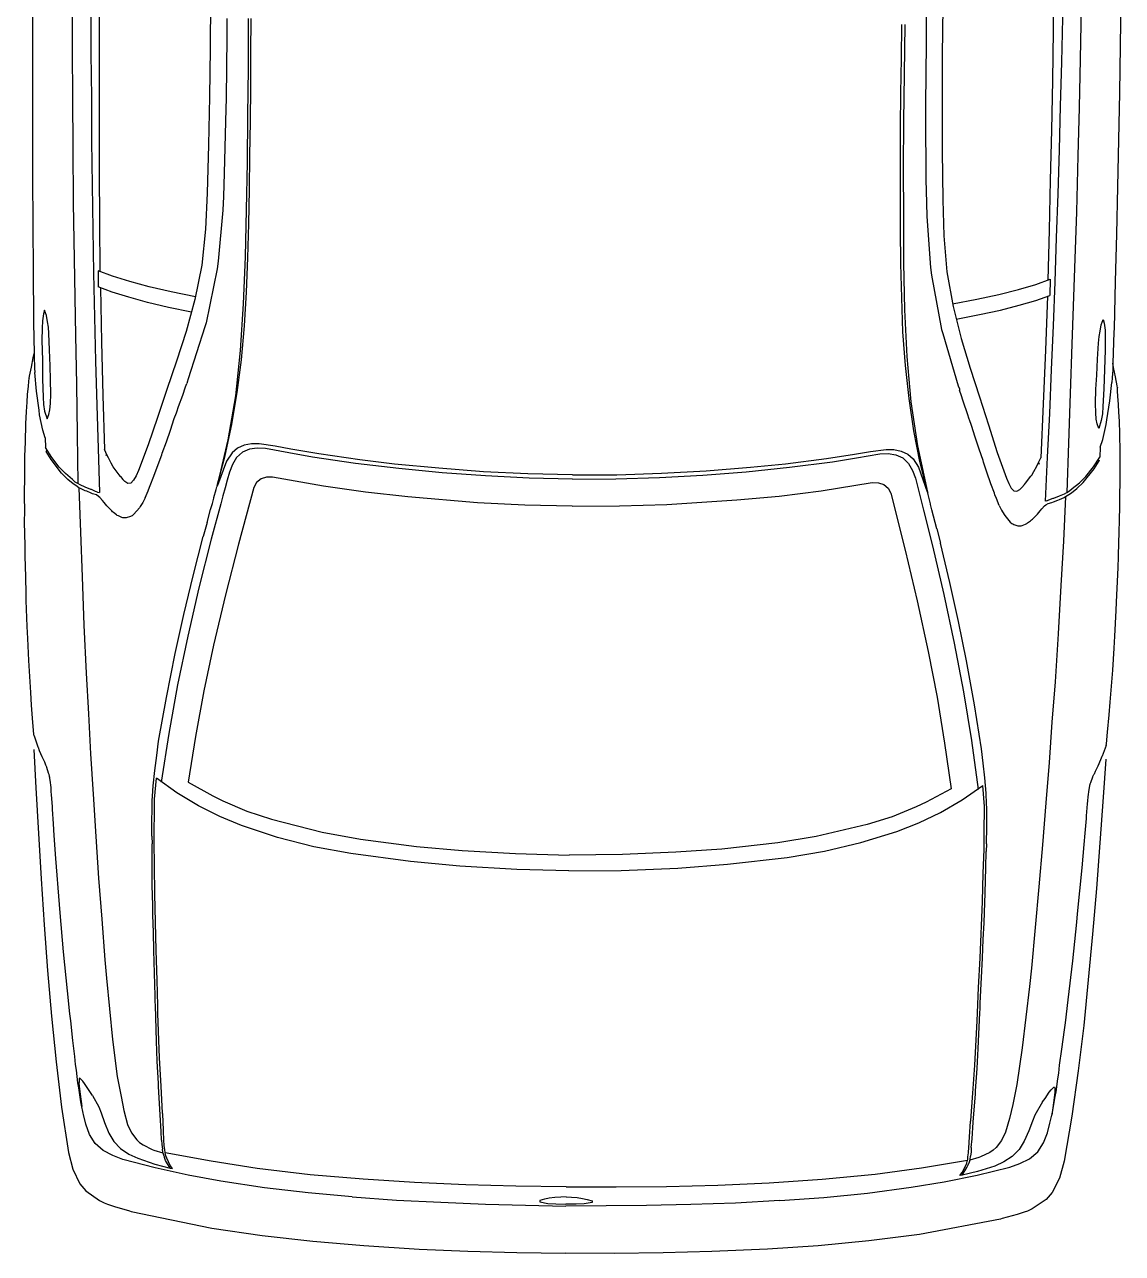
# Model space of a CAD drawing. Header units: inches. Extents: x 13 to 261, y -112 to -47.
# Drawn here: x 245.249 to 247.098, y -69.312 to -67.242 of the extents above; entities that cross this region are included whole.
import ezdxf

# ---------------------------------------------------------------- set-up
doc = ezdxf.new("R2010")
doc.units = ezdxf.units.IN
doc.header["$MEASUREMENT"] = 0

msp = doc.modelspace()

# ---------------------------------------------------------------- linework, layer by layer
at = {"linetype": 'Continuous'}
for p, q in [((245.2638, -67.7378), (245.2637, -67.7438)), ((245.2637, -67.7438), (245.2637, -67.7443)), ((245.2637, -67.7438), (245.2647, -67.7958)), ((247.0837, -67.7541), (247.0836, -67.7601)), ((247.0836, -67.7601), (247.0817, -67.8121)), ((247.0836, -67.7601), (247.0836, -67.7606)), ((245.5223, -67.8446), (245.5218, -67.8466)), ((246.8233, -67.8563), (246.8237, -67.8583)), ((245.2834, -67.9379), (245.2838, -67.9545)), ((247.0604, -67.9538), (247.0597, -67.9704)), ((245.3867, -67.9654), (245.3857, -67.9684)), ((245.5886, -67.9772), (245.5738, -68.0181)), ((246.9567, -67.9795), (246.9576, -67.9825)), ((245.4099, -68.0031), (245.4143, -68.0082)), ((246.7546, -67.9877), (246.7687, -68.0288)), ((245.5676, -68.0385), (245.5712, -68.0251)), ((245.5712, -68.0251), (245.5722, -68.0206)), ((245.5728, -68.0186), (245.5722, -68.0206)), ((245.5738, -68.0181), (245.5728, -68.0186)), ((246.9328, -68.0168), (246.9283, -68.0217)), ((245.3716, -68.0298), (245.3746, -68.0303)), ((245.5676, -68.0395), (245.5676, -68.0385)), ((246.7687, -68.0288), (246.7697, -68.0293)), ((246.7697, -68.0293), (246.7702, -68.0313)), ((246.7711, -68.0358), (246.7702, -68.0313)), ((246.7745, -68.0493), (246.7711, -68.0358)), ((246.9706, -68.0441), (246.9676, -68.0446)), ((245.3869, -68.0524), (245.3825, -68.0469)), ((246.7745, -68.0503), (246.7745, -68.0493)), ((246.9549, -68.0665), (246.9594, -68.061)), ((245.5562, -68.0804), (245.5495, -68.1044)), ((246.7852, -68.0914), (246.7914, -68.1155)), ((245.2643, -68.4629), (245.2677, -68.5274)), ((247.0702, -68.479), (247.0656, -68.5435)), ((245.463, -68.6091), (245.4632, -68.5806)), ((246.8689, -68.6217), (246.8692, -68.5932)), ((245.463, -68.6091), (245.4634, -68.6221)), ((246.8689, -68.6217), (246.8683, -68.6347)), ((245.4794, -69.1208), (245.4794, -69.1218)), ((245.4798, -69.1283), (245.4808, -69.1358)), ((246.8428, -69.1405), (246.8417, -69.148)), ((246.8433, -69.133), (246.8433, -69.134)), ((245.494, -69.1679), (245.498, -69.1685)), ((246.8279, -69.1799), (246.8239, -69.1803)), ((245.4253, -69.2398), (245.4283, -69.2408)), ((246.8953, -69.253), (246.8923, -69.2539))]:
    msp.add_line(p, q, dxfattribs=at)
for points in [[(246.832, -66.4283), (246.8295, -66.4353), (246.8295, -66.4358), (246.8212, -66.4597), (246.8151, -66.4786), (246.8125, -66.4881), (246.8011, -66.53), (246.8006, -66.5325), (246.7959, -66.555), (246.7847, -66.6319), (246.7836, -66.6474), (246.7819, -66.6699), (246.7807, -66.6893), (246.7766, -66.7578), (246.7739, -66.8293), (246.7717, -66.9148), (246.7699, -66.9998), (246.7698, -67.0153), (246.7684, -67.1083), (246.7677, -67.1962), (246.7672, -67.2422)], [(245.2639, -66.9338), (245.2639, -66.9368), (245.2632, -67.0183), (245.263, -67.0998), (245.2622, -67.1818), (245.262, -67.2613), (245.2618, -67.3408), (245.2621, -67.4198), (245.2619, -67.4993), (245.2622, -67.5788), (245.263, -67.6583), (245.2638, -67.7378)], [(247.0979, -66.9502), (247.0978, -66.9532), (247.0971, -67.0347), (247.0959, -67.1162), (247.0952, -67.1982), (247.0939, -67.2777), (247.0927, -67.3572), (247.091, -67.4362), (247.0898, -67.5156), (247.0881, -67.5951), (247.0859, -67.6746), (247.0837, -67.7541)], [(245.3285, -66.9869), (245.3284, -67.1089), (245.3286, -67.1969), (245.3288, -67.2849), (245.3291, -67.3664), (245.3298, -67.4479), (245.3305, -67.5424), (245.3322, -67.6374), (245.3345, -67.7655), (245.3358, -67.8485), (245.337, -67.932), (245.3383, -68.015)], [(245.3599, -66.9951), (245.3597, -67.0691), (245.3601, -67.1427), (245.3599, -67.2167), (245.3603, -67.2907), (245.3611, -67.3647), (245.3614, -67.4387), (245.3623, -67.5127), (245.3636, -67.5867), (245.3649, -67.6607), (245.3663, -67.7347), (245.3681, -67.8088), (245.37, -67.8828), (245.3723, -67.9563), (245.3746, -68.0303)], [(247.0008, -67.0098), (246.9997, -67.0838), (246.998, -67.1573), (246.9969, -67.2313), (246.9952, -67.3053), (246.993, -67.3793), (246.9914, -67.4533), (246.9892, -67.5272), (246.9865, -67.6012), (246.9839, -67.6752), (246.9812, -67.7492), (246.9781, -67.8232), (246.9749, -67.8971), (246.9712, -67.9706), (246.9676, -68.0446)], [(247.0324, -67.0021), (247.0303, -67.1241), (247.0285, -67.2121), (247.0267, -67.3001), (247.025, -67.3816), (247.0228, -67.463), (247.0204, -67.5575), (247.0171, -67.6525), (247.0124, -67.7805), (247.0097, -67.8634), (247.007, -67.9469), (247.0042, -68.0299)], [(245.376, -67.6583), (245.3752, -67.5743), (245.375, -67.4898), (245.3747, -67.4058), (245.3745, -67.3218), (245.3747, -67.2378), (245.3755, -67.1538), (245.3762, -67.0698)], [(246.9729, -67.6726), (246.9752, -67.5886), (246.9769, -67.5041), (246.9787, -67.4201), (246.9804, -67.3362), (246.9817, -67.2522), (246.9824, -67.1682), (246.9832, -67.0842)], [(245.5623, -67.12), (245.5616, -67.201), (245.5613, -67.2825), (245.5601, -67.3635), (245.5584, -67.4444), (245.5562, -67.5259)], [(246.7962, -67.131), (246.7955, -67.212), (246.7943, -67.2935), (246.7941, -67.3745), (246.7943, -67.4555), (246.7951, -67.537)], [(245.5893, -67.2317), (245.589, -67.2622), (245.589, -67.2627), (245.5881, -67.3667), (245.5874, -67.3842), (245.585, -67.4922), (245.5836, -67.5317), (245.5824, -67.5547), (245.5746, -67.6406), (245.573, -67.6536), (245.5542, -67.7444), (245.5521, -67.7514), (245.5244, -67.8387), (245.5223, -67.8441), (245.5223, -67.8446)], [(245.6253, -67.232), (245.625, -67.3155), (245.6243, -67.395), (245.6236, -67.4745), (245.6219, -67.554), (245.6202, -67.6335), (245.617, -67.7125), (245.6118, -67.7909), (245.6036, -67.8674), (245.5909, -67.9413), (245.5728, -68.0186), (245.5867, -67.9677), (245.5977, -67.9158), (245.6067, -67.8619), (245.6137, -67.8065), (245.6192, -67.7495), (245.6222, -67.6925), (245.6247, -67.635), (245.6262, -67.5776), (245.6272, -67.5201), (245.6282, -67.4626), (245.6292, -67.4051), (245.6298, -67.3476), (245.6298, -67.2896), (245.6303, -67.2321)], [(246.7312, -67.2419), (246.73, -67.3254), (246.7293, -67.4049), (246.7286, -67.4844), (246.7289, -67.5639), (246.7292, -67.6434), (246.7309, -67.7224), (246.7347, -67.801), (246.7416, -67.8775), (246.7529, -67.9516), (246.7697, -68.0293), (246.7567, -67.9782), (246.7466, -67.9261), (246.7386, -67.872), (246.7326, -67.8165), (246.7281, -67.7594), (246.7261, -67.7024), (246.7246, -67.6449), (246.7242, -67.5874), (246.7242, -67.5299), (246.7242, -67.4724), (246.7242, -67.4149), (246.7247, -67.3574), (246.7257, -67.2994), (246.7262, -67.2419)], [(246.7672, -67.2422), (246.767, -67.2727), (246.767, -67.2732), (246.766, -67.3772), (246.7664, -67.3947), (246.7669, -67.5028), (246.7676, -67.5423), (246.7684, -67.5653), (246.7746, -67.6513), (246.776, -67.6643), (246.7932, -67.7555), (246.7951, -67.7625), (246.8213, -67.8503), (246.8233, -67.8558), (246.8233, -67.8563)], [(245.5562, -67.5259), (245.5531, -67.5869), (245.5471, -67.6473), (245.5356, -67.7052), (245.5206, -67.7591), (245.5046, -67.809), (245.4882, -67.8568), (245.4723, -67.9037), (245.4569, -67.9501), (245.4405, -67.9929), (245.4364, -68.0019), (245.4323, -68.0093), (245.4273, -68.0143), (245.4223, -68.0147), (245.4173, -68.0117), (245.4143, -68.0082)], [(246.7951, -67.537), (246.7971, -67.598), (246.802, -67.6586), (246.8125, -67.7167), (246.8265, -67.7708), (246.8416, -67.8209), (246.8571, -67.8691), (246.8722, -67.9162), (246.8868, -67.9628), (246.9024, -68.006), (246.9063, -68.015), (246.9103, -68.0226), (246.9152, -68.0276), (246.9202, -68.0281), (246.9252, -68.0252), (246.9283, -68.0217)], [(245.5366, -67.7008), (245.4957, -67.6924), (245.4587, -67.6836), (245.4258, -67.6748), (245.3969, -67.666), (245.3725, -67.6568), (245.3727, -67.6838)], [(246.8115, -67.7122), (246.8526, -67.7045), (246.8897, -67.6964), (246.9228, -67.6882), (246.9518, -67.6799), (246.9764, -67.6711), (246.9757, -67.6981)], [(245.5299, -67.7267), (245.4909, -67.7183), (245.4555, -67.71), (245.4241, -67.7013), (245.3962, -67.693), (245.3727, -67.6838)], [(245.3767, -67.6853), (245.3784, -67.7763), (245.3806, -67.8669), (245.3833, -67.9579)], [(246.8178, -67.7382), (246.8569, -67.7306), (246.8925, -67.7229), (246.924, -67.7147), (246.9521, -67.7069), (246.9757, -67.6981)], [(246.9717, -67.6996), (246.9684, -67.7906), (246.9645, -67.881), (246.9602, -67.972)], [(245.2822, -67.7231), (245.2803, -67.729), (245.2787, -67.741), (245.2781, -67.7534), (245.2779, -67.7744), (245.2786, -67.807), (245.2788, -67.8395), (245.2801, -67.8695), (245.2805, -67.882), (245.2824, -67.893), (245.2864, -67.9062)], [(245.2864, -67.9062), (245.2893, -67.8986), (245.2909, -67.8911), (245.292, -67.8801), (245.2926, -67.8646), (245.2923, -67.8406), (245.2916, -67.8166), (245.2908, -67.7896), (245.2895, -67.7625), (245.2886, -67.7515), (245.2872, -67.7425), (245.2853, -67.732), (245.2822, -67.7231)], [(247.058, -67.9221), (247.0552, -67.9144), (247.0538, -67.9068), (247.0529, -67.8958), (247.0526, -67.8803), (247.0533, -67.8563), (247.0545, -67.8323), (247.0557, -67.8054), (247.0575, -67.7784), (247.0586, -67.7674), (247.0601, -67.7584), (247.0622, -67.7479), (247.0655, -67.739)], [(247.0655, -67.739), (247.0673, -67.745), (247.0687, -67.757), (247.069, -67.7695), (247.0689, -67.7905), (247.0676, -67.823), (247.0668, -67.8555), (247.065, -67.8854), (247.0644, -67.8979), (247.0623, -67.9089), (247.058, -67.9221)], [(245.3345, -67.7655), (245.3358, -67.8485), (245.337, -67.932), (245.3383, -68.015)], [(245.2564, -67.8368), (245.2564, -67.8373), (245.2569, -67.8343), (245.26, -67.8188), (245.2632, -67.8033), (245.2647, -67.7958)], [(245.2647, -67.7958), (245.2647, -67.7983), (245.2647, -67.8013), (245.2647, -67.8048), (245.2646, -67.8078), (245.2651, -67.8133), (245.2655, -67.8208), (245.2659, -67.8283)], [(247.0124, -67.7805), (247.0097, -67.8634), (247.007, -67.9469), (247.0042, -68.0299)], [(247.0817, -67.8121), (247.0816, -67.8146), (247.0816, -67.8176), (247.0816, -67.8211), (247.0816, -67.8241), (247.081, -67.8296), (247.0804, -67.8371), (247.0799, -67.8446)], [(247.0893, -67.8532), (247.0893, -67.8537), (247.0888, -67.8506), (247.086, -67.8351), (247.0831, -67.8196), (247.0817, -67.8121)], [(245.2645, -68.4399), (245.264, -68.4373), (245.2627, -68.4173), (245.2604, -68.3883), (245.2591, -68.3668), (245.2556, -68.3128), (245.2539, -68.2758), (245.2531, -68.2557), (245.2515, -68.2122), (245.2511, -68.1982), (245.2501, -68.1517), (245.2497, -68.1402), (245.2493, -68.1222), (245.249, -68.0967), (245.2487, -68.0827), (245.2489, -68.0582), (245.2486, -68.0397), (245.2487, -68.0252), (245.2488, -68.0112), (245.2489, -68.0027), (245.249, -67.9907), (245.2491, -67.9787), (245.2492, -67.9687), (245.2499, -67.9452), (245.2507, -67.9147), (245.2519, -67.8937), (245.253, -67.8782), (245.2536, -67.8652), (245.2552, -67.8512), (245.2558, -67.8433), (245.2564, -67.8373)], [(245.2834, -67.9379), (245.2791, -67.925), (245.2738, -67.8994), (245.2729, -67.8914), (245.2687, -67.8594), (245.2659, -67.8283)], [(245.5049, -67.8945), (245.5079, -67.8855), (245.5151, -67.8661), (245.5197, -67.8521), (245.5218, -67.8466)], [(246.8398, -67.9064), (246.8369, -67.8974), (246.8301, -67.8778), (246.8257, -67.8638), (246.8237, -67.8583)], [(247.0604, -67.9538), (247.065, -67.9409), (247.0707, -67.9155), (247.0718, -67.9075), (247.0766, -67.8755), (247.0799, -67.8446)], [(247.0704, -68.456), (247.0709, -68.4535), (247.0726, -68.4335), (247.0754, -68.4046), (247.0771, -68.3831), (247.0815, -68.3291), (247.0839, -68.2921), (247.085, -68.2721), (247.0874, -68.2287), (247.0881, -68.2147), (247.09, -68.1682), (247.0906, -68.1567), (247.0912, -68.1387), (247.092, -68.1132), (247.0926, -68.0992), (247.0928, -68.0747), (247.0935, -68.0562), (247.0936, -68.0417), (247.0937, -68.0277), (247.0938, -68.0192), (247.0939, -68.0072), (247.094, -67.9952), (247.0941, -67.9852), (247.0938, -67.9617), (247.0936, -67.9312), (247.0928, -67.9102), (247.0919, -67.8947), (247.0915, -67.8817), (247.0902, -67.8677), (247.0897, -67.8597), (247.0893, -67.8537)], [(245.4516, -68.039), (245.4567, -68.0276), (245.4592, -68.0211), (245.4602, -68.0186), (245.4664, -68.0026), (245.4736, -67.9832), (245.4797, -67.9668), (245.4802, -67.9638), (245.4874, -67.9448), (245.4941, -67.9249), (245.5008, -67.9054), (245.5043, -67.896), (245.5049, -67.8945)], [(246.8905, -68.0519), (246.8856, -68.0403), (246.8832, -68.0338), (246.8822, -68.0313), (246.8763, -68.0153), (246.8695, -67.9957), (246.8637, -67.9791), (246.8632, -67.9761), (246.8564, -67.9571), (246.85, -67.937), (246.8437, -67.9175), (246.8403, -67.9079), (246.8398, -67.9064)], [(245.3612, -68.0252), (245.3602, -68.0252), (245.3507, -68.0211), (245.3423, -68.0175), (245.3383, -68.015), (245.3338, -68.0125), (245.3293, -68.0084), (245.3174, -67.9983), (245.3075, -67.9882), (245.307, -67.9877), (245.2942, -67.9711), (245.2838, -67.9545)], [(245.2863, -67.959), (245.2848, -67.9605), (245.2848, -67.961)], [(245.4516, -68.039), (245.4475, -68.047), (245.4434, -68.0539), (245.4419, -68.0559), (245.4328, -68.0668), (245.4298, -68.0693), (245.4283, -68.0698), (245.4268, -68.0708), (245.4198, -68.0727), (245.4143, -68.0727), (245.4123, -68.0722), (245.4068, -68.0696), (245.4048, -68.0686), (245.4033, -68.0676), (245.3983, -68.064), (245.3969, -68.0625), (245.3954, -68.061), (245.3869, -68.0524), (245.3825, -68.0469), (245.38, -68.0434), (245.3756, -68.0383), (245.3731, -68.0368), (245.3696, -68.0343), (245.3631, -68.0322), (245.3606, -68.0312), (245.3532, -68.0281), (245.3507, -68.0271), (245.3427, -68.0235), (245.3402, -68.022), (245.3347, -68.0185), (245.3303, -68.0154), (245.3213, -68.0083), (245.3109, -67.9977), (245.2931, -67.9746), (245.2848, -67.961)], [(245.4099, -68.0031), (245.4099, -68.0031), (245.4079, -68.0006), (245.3995, -67.989), (245.398, -67.987), (245.398, -67.987), (245.3946, -67.981), (245.3897, -67.972), (245.3877, -67.9679), (245.3833, -67.9579)], [(246.1714, -68.0074), (246.0984, -68.0058), (246.0249, -68.0021), (245.952, -67.997), (245.879, -67.9898), (245.8061, -67.9812), (245.7337, -67.9705), (245.6938, -67.9632), (245.6543, -67.9558), (245.6403, -67.9552), (245.6273, -67.9571), (245.6158, -67.962), (245.6057, -67.9714), (245.5986, -67.9828), (245.5935, -67.9958), (245.5898, -68.0092), (245.5862, -68.0222), (245.5826, -68.0357), (245.579, -68.0491), (245.5629, -68.109), (245.5422, -68.1908), (245.5235, -68.2722), (245.5063, -68.354), (245.4915, -68.4359), (245.4788, -68.5178)], [(246.1714, -68.0004), (246.0965, -67.9988), (246.0215, -67.9951), (245.9465, -67.9894), (245.8716, -67.9823), (245.8132, -67.9752), (245.7442, -67.9651), (245.6968, -67.9572), (245.6704, -67.952), (245.6439, -67.9482), (245.6309, -67.9481), (245.6184, -67.9505), (245.6073, -67.9554), (245.5982, -67.9633), (245.5886, -67.9772)], [(246.1714, -68.0004), (246.2464, -68.0001), (246.3215, -67.9978), (246.3965, -67.9935), (246.4716, -67.9876), (246.5301, -67.9817), (246.5992, -67.9728), (246.6468, -67.9657), (246.6733, -67.9609), (246.6998, -67.9577), (246.7128, -67.9578), (246.7253, -67.9604), (246.7363, -67.9655), (246.7452, -67.9736), (246.7546, -67.9877)], [(246.1714, -68.0074), (246.2444, -68.0071), (246.3179, -68.0048), (246.3909, -68.0009), (246.464, -67.9951), (246.5371, -67.9877), (246.6097, -67.9784), (246.6497, -67.9717), (246.6893, -67.9651), (246.7033, -67.9647), (246.7163, -67.9668), (246.7277, -67.9719), (246.7376, -67.9815), (246.7445, -67.9931), (246.7494, -68.0061), (246.7528, -68.0196), (246.7562, -68.0327), (246.7596, -68.0462), (246.7629, -68.0597), (246.7779, -68.1199), (246.7972, -68.2021), (246.8144, -68.2837), (246.8302, -68.3659), (246.8435, -68.448), (246.8547, -68.5301)], [(246.8905, -68.0519), (246.8944, -68.0599), (246.8984, -68.067), (246.8999, -68.069), (246.9088, -68.08), (246.9117, -68.0826), (246.9132, -68.0831), (246.9147, -68.0841), (246.9217, -68.0862), (246.9272, -68.0862), (246.9292, -68.0857), (246.9347, -68.0833), (246.9367, -68.0823), (246.9382, -68.0813), (246.9433, -68.0779), (246.9448, -68.0764), (246.9463, -68.0749), (246.9549, -68.0665), (246.9594, -68.061), (246.962, -68.0575), (246.9665, -68.0526), (246.969, -68.0511), (246.9725, -68.0486), (246.9791, -68.0467), (246.9816, -68.0457), (246.9891, -68.0428), (246.9916, -68.0418), (246.9996, -68.0384), (247.0021, -68.0369), (247.0077, -68.0334), (247.0122, -68.0305), (247.0213, -68.0236), (247.0319, -68.0131), (247.0501, -67.9903), (247.0587, -67.9769)], [(246.9328, -68.0168), (246.9328, -68.0168), (246.9348, -68.0143), (246.9434, -68.0029), (246.945, -68.0009), (246.945, -68.0009), (246.9485, -67.9949), (246.9536, -67.9859), (246.9556, -67.982), (246.9602, -67.972)], [(246.9811, -68.0397), (246.9821, -68.0397), (246.9917, -68.0358), (247.0002, -68.0324), (247.0042, -68.0299), (247.0087, -68.0274), (247.0133, -68.0235), (247.0254, -68.0136), (247.0354, -68.0037), (247.036, -68.0032), (247.0491, -67.9868), (247.0597, -67.9704)], [(247.0572, -67.9749), (247.0587, -67.9764), (247.0587, -67.9769)], [(246.171, -68.0534), (246.0915, -68.0512), (246.0115, -68.0475), (245.8941, -68.0375), (245.8227, -68.0298), (245.7523, -68.0197), (245.6664, -68.0044), (245.6559, -68.0043), (245.6469, -68.0073), (245.6393, -68.0132), (245.6347, -68.0216), (245.6089, -68.1169), (245.5871, -68.2022), (245.5669, -68.2871), (245.5507, -68.3639), (245.5365, -68.4408), (245.5243, -68.5177)], [(245.3402, -68.022), (245.3425, -68.097), (245.3454, -68.1721), (245.3486, -68.2536), (245.3524, -68.3346), (245.3563, -68.4027), (245.3597, -68.4702), (245.3641, -68.5382), (245.3685, -68.6093), (245.3733, -68.6798), (245.3787, -68.7489), (245.3836, -68.8174), (245.3863, -68.848), (245.3969, -68.9516), (245.4048, -69.0136), (245.411, -69.0472), (245.4158, -69.0712), (245.4221, -69.0943), (245.4285, -69.1083), (245.4374, -69.1204), (245.4424, -69.125), (245.4483, -69.129), (245.4637, -69.1367), (245.4662, -69.1377), (245.4812, -69.1423)], [(245.3716, -68.0298), (245.3682, -68.0283), (245.3612, -68.0252)], [(246.171, -68.0534), (246.2505, -68.0527), (246.3305, -68.0504), (246.4481, -68.0424), (246.5196, -68.0361), (246.5902, -68.0272), (246.6763, -68.0135), (246.6868, -68.0136), (246.6958, -68.0166), (246.7033, -68.0227), (246.7077, -68.0312), (246.7318, -68.127), (246.7521, -68.2127), (246.7708, -68.2978), (246.7856, -68.375), (246.7984, -68.4521), (246.8092, -68.5292)], [(245.5562, -68.0804), (245.5619, -68.059), (245.565, -68.0485), (245.5676, -68.0395)], [(247.0021, -68.0369), (246.9985, -68.1119), (246.9943, -68.1868), (246.9896, -68.2683), (246.9844, -68.3492), (246.9792, -68.4172), (246.9746, -68.4847), (246.969, -68.5526), (246.9634, -68.6236), (246.9573, -68.694), (246.9507, -68.7629), (246.9445, -68.8314), (246.9413, -68.8619), (246.9288, -68.9653), (246.9198, -69.0272), (246.913, -69.0606), (246.9078, -69.0846), (246.9011, -69.1075), (246.8944, -69.1215), (246.8853, -69.1334), (246.8803, -69.1378), (246.8743, -69.1418), (246.8587, -69.1491), (246.8562, -69.1501), (246.8411, -69.1545)], [(246.9706, -68.0441), (246.9741, -68.0426), (246.9811, -68.0397)], [(246.7852, -68.0914), (246.7798, -68.0699), (246.7769, -68.0594), (246.7745, -68.0503)], [(245.4652, -68.5242), (245.468, -68.4982), (245.4712, -68.4732), (245.4744, -68.4492), (245.4876, -68.3753), (245.5022, -68.3015), (245.5168, -68.2356), (245.5324, -68.1702), (245.5495, -68.1044)], [(246.8682, -68.5367), (246.8659, -68.5107), (246.8631, -68.4857), (246.8603, -68.4616), (246.8485, -68.3875), (246.8352, -68.3134), (246.8218, -68.2473), (246.8073, -68.1816), (246.7914, -68.1155)], [(245.2645, -68.4399), (245.2708, -68.4584), (245.2713, -68.4589), (245.2733, -68.4644), (245.2777, -68.475), (245.2821, -68.484), (245.284, -68.4885), (245.2845, -68.4895)], [(247.0704, -68.456), (247.0637, -68.4744), (247.0632, -68.4749), (247.0612, -68.4804), (247.0566, -68.4909), (247.052, -68.4998), (247.05, -68.5043), (247.0495, -68.5053)], [(245.2954, -68.5591), (245.2941, -68.5391), (245.2936, -68.5336), (245.2932, -68.5271), (245.2918, -68.5146), (245.2899, -68.5051), (245.2889, -68.5026), (245.286, -68.493), (245.286, -68.4925), (245.2845, -68.4895)], [(245.2909, -68.5096), (245.2899, -68.5051), (245.2889, -68.5026), (245.286, -68.493), (245.286, -68.4925), (245.2845, -68.4895)], [(245.498, -69.1685), (245.494, -69.1634), (245.4881, -69.1514), (245.4867, -69.1474), (245.4857, -69.1444), (245.4852, -69.1424), (245.4852, -69.1424), (245.4852, -69.1414), (245.4847, -69.1369), (245.4838, -69.1298), (245.4838, -69.1293), (245.4838, -69.1283), (245.4834, -69.1223), (245.4825, -69.1033), (245.4813, -69.0773), (245.4808, -69.0753), (245.4787, -69.0298), (245.4761, -68.9823), (245.4733, -68.9077), (245.4729, -68.8942), (245.4718, -68.8512), (245.4702, -68.8017), (245.4702, -68.8017), (245.4681, -68.7062), (245.4675, -68.6587), (245.4669, -68.6187), (245.4669, -68.6162), (245.4671, -68.5977), (245.4673, -68.5732), (245.4674, -68.5637), (245.4674, -68.5572), (245.4675, -68.5542), (245.4675, -68.5467), (245.4708, -68.5112)], [(246.1655, -68.6674), (246.0775, -68.6651), (245.982, -68.6593), (245.8986, -68.6515), (245.7982, -68.6381), (245.7358, -68.6266), (245.6745, -68.611), (245.6141, -68.591), (245.5773, -68.5757), (245.5414, -68.5578), (245.5051, -68.536), (245.4708, -68.5112)], [(245.5243, -68.5177), (245.5656, -68.541), (245.5825, -68.5492), (245.6229, -68.5666), (245.6647, -68.5804), (245.75, -68.6022), (245.8144, -68.6138), (245.9088, -68.6261), (245.9858, -68.6328), (246.0757, -68.6381), (246.1657, -68.6409)], [(247.0373, -68.5747), (247.039, -68.5547), (247.0396, -68.5492), (247.0401, -68.5427), (247.0417, -68.5303), (247.0438, -68.5208), (247.0448, -68.5183), (247.0479, -68.5088), (247.0479, -68.5083), (247.0495, -68.5053)], [(247.0428, -68.5253), (247.0438, -68.5208), (247.0448, -68.5183), (247.0479, -68.5088), (247.0479, -68.5083), (247.0495, -68.5053)], [(245.2677, -68.5274), (245.272, -68.6044), (245.2763, -68.681), (245.2816, -68.758), (245.2874, -68.8351), (245.2937, -68.9121), (245.3016, -68.9887), (245.3109, -69.0653), (245.3227, -69.1414), (245.3299, -69.17), (245.3417, -69.1946), (245.3516, -69.2062), (245.375, -69.2224), (245.3829, -69.2264), (245.3884, -69.2285), (245.3999, -69.2326), (245.4253, -69.2398)], [(245.4632, -68.5806), (245.4634, -68.5661), (245.4634, -68.5556), (245.4635, -68.5486), (245.4641, -68.5416), (245.4652, -68.5242)], [(246.1655, -68.6674), (246.2535, -68.6667), (246.349, -68.6626), (246.4326, -68.6563), (246.5332, -68.6447), (246.5958, -68.6343), (246.6574, -68.6198), (246.7181, -68.6009), (246.7552, -68.5862), (246.7914, -68.569), (246.8281, -68.5478), (246.8628, -68.5237)], [(246.8092, -68.5292), (246.7675, -68.5518), (246.7505, -68.5597), (246.7098, -68.5763), (246.6677, -68.5894), (246.582, -68.6096), (246.5174, -68.6201), (246.4228, -68.6307), (246.3458, -68.636), (246.2557, -68.6397), (246.1657, -68.6409)], [(246.8239, -69.1803), (246.828, -69.1754), (246.8341, -69.1634), (246.8356, -69.1594), (246.8366, -69.1564), (246.8371, -69.1544), (246.8371, -69.1544), (246.8372, -69.1534), (246.8377, -69.149), (246.8388, -69.142), (246.8388, -69.1415), (246.8388, -69.1405), (246.8393, -69.1345), (246.8405, -69.1155), (246.8422, -69.0895), (246.8427, -69.0875), (246.8457, -69.042), (246.8491, -68.9945), (246.8532, -68.9201), (246.8539, -68.9066), (246.8557, -68.8636), (246.8582, -68.8141), (246.8582, -68.8141), (246.862, -68.7187), (246.8635, -68.6712), (246.8648, -68.6312), (246.8648, -68.6287), (246.865, -68.6102), (246.8652, -68.5857), (246.8653, -68.5762), (246.8654, -68.5697), (246.8654, -68.5667), (246.8655, -68.5592), (246.8628, -68.5237)], [(246.8692, -68.5932), (246.8693, -68.5787), (246.8694, -68.5682), (246.8695, -68.5612), (246.869, -68.5542), (246.8682, -68.5367)], [(245.2954, -68.5636), (245.2954, -68.5616), (245.2954, -68.5591)], [(245.3478, -69.0776), (245.3473, -69.0756), (245.3444, -69.0621), (245.3435, -69.0561), (245.3397, -69.0325), (245.3382, -69.0245), (245.3359, -69.003), (245.3345, -68.9935), (245.3331, -68.98), (245.3299, -68.953), (245.3262, -68.9199), (245.3248, -68.9084), (245.3206, -68.8694), (245.3142, -68.8038), (245.3083, -68.7383), (245.3074, -68.7242), (245.3011, -68.6467), (245.2985, -68.6077), (245.2971, -68.5882), (245.2954, -68.5636)], [(247.0656, -68.5435), (247.0599, -68.6204), (247.0542, -68.6969), (247.0476, -68.7738), (247.0404, -68.8508), (247.0327, -68.9277), (247.0235, -69.0041), (247.0128, -69.0805), (246.9996, -69.1564), (246.9919, -69.1848), (246.9797, -69.2092), (246.9696, -69.2206), (246.9459, -69.2364), (246.9379, -69.2404), (246.9324, -69.2423), (246.9208, -69.2462), (246.8953, -69.253)], [(246.9757, -69.0922), (246.9762, -69.0902), (246.9793, -69.0767), (246.9804, -69.0707), (246.9846, -69.0473), (246.9862, -69.0393), (246.9889, -69.0178), (246.9905, -69.0083), (246.9921, -68.9948), (246.9958, -68.9679), (247.0001, -68.9349), (247.0017, -68.9234), (247.0066, -68.8845), (247.0142, -68.819), (247.0212, -68.7536), (247.0224, -68.7396), (247.0301, -68.6622), (247.0334, -68.6232), (247.0351, -68.6037), (247.0373, -68.5792)], [(247.0373, -68.5792), (247.0373, -68.5772), (247.0373, -68.5747)], [(245.4794, -69.1208), (245.4785, -69.1063), (245.4785, -69.1063), (245.4768, -69.0783), (245.4742, -69.0303), (245.4742, -69.0253), (245.4721, -68.9877), (245.4709, -68.9542), (245.4689, -68.8942), (245.4685, -68.8872), (245.4686, -68.8777), (245.4662, -68.8017), (245.4662, -68.8017), (245.4655, -68.7707), (245.4648, -68.7422), (245.4644, -68.7252), (245.4637, -68.6921), (245.4636, -68.6491), (245.4634, -68.6221)], [(246.8433, -69.133), (246.8445, -69.1185), (246.8445, -69.1185), (246.8467, -69.0905), (246.8501, -69.0426), (246.8502, -69.0376), (246.853, -69.0001), (246.8548, -68.9666), (246.8579, -68.9066), (246.8584, -68.8996), (246.8585, -68.8901), (246.8622, -68.8142), (246.8622, -68.8142), (246.8635, -68.7832), (246.8647, -68.7547), (246.8654, -68.7377), (246.8667, -68.7047), (246.8676, -68.6617), (246.8683, -68.6347)], [(245.3628, -69.0456), (245.3497, -69.0256), (245.3468, -69.0216), (245.3448, -69.0196), (245.3423, -69.0171), (245.3413, -69.0166), (245.3403, -69.0176), (245.3403, -69.0226), (245.3403, -69.0231), (245.3402, -69.0251), (245.3412, -69.0351), (245.3448, -69.0642)], [(246.9632, -69.0565), (246.9676, -69.0506), (246.9747, -69.0402), (246.9777, -69.0362), (246.9797, -69.0342), (246.9822, -69.0317), (246.9833, -69.0313), (246.9842, -69.0323), (246.9842, -69.0373), (246.9842, -69.0378), (246.9842, -69.0398), (246.9831, -69.0498), (246.9789, -69.0788)], [(245.3628, -69.0456), (245.3734, -69.0649), (245.3773, -69.0749)], [(246.9632, -69.0565), (246.9503, -69.079), (246.9462, -69.0889)], [(245.8001, -69.2162), (245.7261, -69.2095), (245.6527, -69.2009), (245.5793, -69.1897), (245.5239, -69.1797), (245.4685, -69.1677), (245.4141, -69.1532), (245.3972, -69.1466), (245.3812, -69.1384), (245.3673, -69.1263), (245.358, -69.1112), (245.3516, -69.0942), (245.3478, -69.0776)], [(245.3773, -69.0749), (245.3831, -69.0914), (245.3905, -69.109), (245.3989, -69.1231), (245.4103, -69.1352)], [(246.521, -69.2226), (246.5951, -69.2173), (246.6686, -69.2099), (246.7422, -69.2001), (246.7978, -69.1911), (246.8534, -69.1801), (246.908, -69.1666), (246.9251, -69.1602), (246.9412, -69.1524), (246.9553, -69.1405), (246.9649, -69.1256), (246.9716, -69.1086), (246.9757, -69.0922)], [(246.9462, -69.0889), (246.9401, -69.1054), (246.9324, -69.1228), (246.9238, -69.1367), (246.9122, -69.1486)], [(245.4794, -69.1218), (245.4794, -69.1228), (245.4798, -69.1258), (245.4798, -69.1283)], [(245.4103, -69.1352), (245.4242, -69.1443), (245.4391, -69.1514), (245.468, -69.1612), (245.494, -69.1679)], [(245.4812, -69.1423), (245.4812, -69.1413), (245.4808, -69.1358)], [(245.4812, -69.1423), (245.4832, -69.1473), (245.4841, -69.1498)], [(246.1607, -69.1994), (246.0762, -69.1981), (245.9917, -69.1959), (245.9053, -69.1921), (245.8188, -69.1868), (245.7294, -69.179), (245.6405, -69.1687), (245.5626, -69.1565), (245.4852, -69.1424)], [(246.8433, -69.134), (246.8433, -69.135), (246.8428, -69.138), (246.8428, -69.1405)], [(245.494, -69.1679), (245.4861, -69.1549), (245.4841, -69.1503), (245.4841, -69.1498)], [(246.1607, -69.1994), (246.2452, -69.1997), (246.3297, -69.1989), (246.4162, -69.1967), (246.5028, -69.193), (246.5923, -69.1868), (246.6814, -69.1781), (246.7595, -69.1673), (246.8371, -69.1544)], [(246.9122, -69.1486), (246.8981, -69.1575), (246.8831, -69.1644), (246.854, -69.1736), (246.8279, -69.1799)], [(246.8279, -69.1799), (246.836, -69.1669), (246.8381, -69.1625), (246.8381, -69.162)], [(246.8411, -69.1545), (246.8391, -69.1595), (246.8381, -69.162)], [(246.8411, -69.1545), (246.8412, -69.1535), (246.8417, -69.148)], [(245.8001, -69.2162), (245.875, -69.2218), (245.95, -69.2255), (246.0249, -69.2287), (246.0924, -69.2303), (246.1604, -69.2319)], [(246.1606, -69.2164), (246.1516, -69.2168), (246.1416, -69.2172), (246.1325, -69.2186), (246.125, -69.2201), (246.1245, -69.2201), (246.1165, -69.2225), (246.1165, -69.225), (246.13, -69.2276), (246.1435, -69.2282), (246.1605, -69.2284)], [(246.521, -69.2226), (246.446, -69.227), (246.371, -69.2293), (246.2959, -69.2311), (246.2284, -69.2315), (246.1604, -69.2319)], [(246.1606, -69.2164), (246.1696, -69.217), (246.1796, -69.2176), (246.1885, -69.2191), (246.196, -69.2207), (246.1965, -69.2207), (246.2045, -69.2233), (246.2045, -69.2258), (246.191, -69.2282), (246.1775, -69.2286), (246.1605, -69.2284)], [(245.4283, -69.2408), (245.5641, -69.2691), (245.649, -69.2813), (245.7344, -69.2911), (245.8198, -69.2984), (245.9133, -69.3042), (245.9952, -69.3079), (246.0777, -69.3102), (246.1597, -69.3114)], [(246.8923, -69.2539), (246.756, -69.2797), (246.6709, -69.2905), (246.5853, -69.2987), (246.4998, -69.3044), (246.4062, -69.3086), (246.3242, -69.3109), (246.2417, -69.3116), (246.1597, -69.3114)]]:
    msp.add_lwpolyline(points, dxfattribs=at)

doc.saveas('drawing.dxf')
